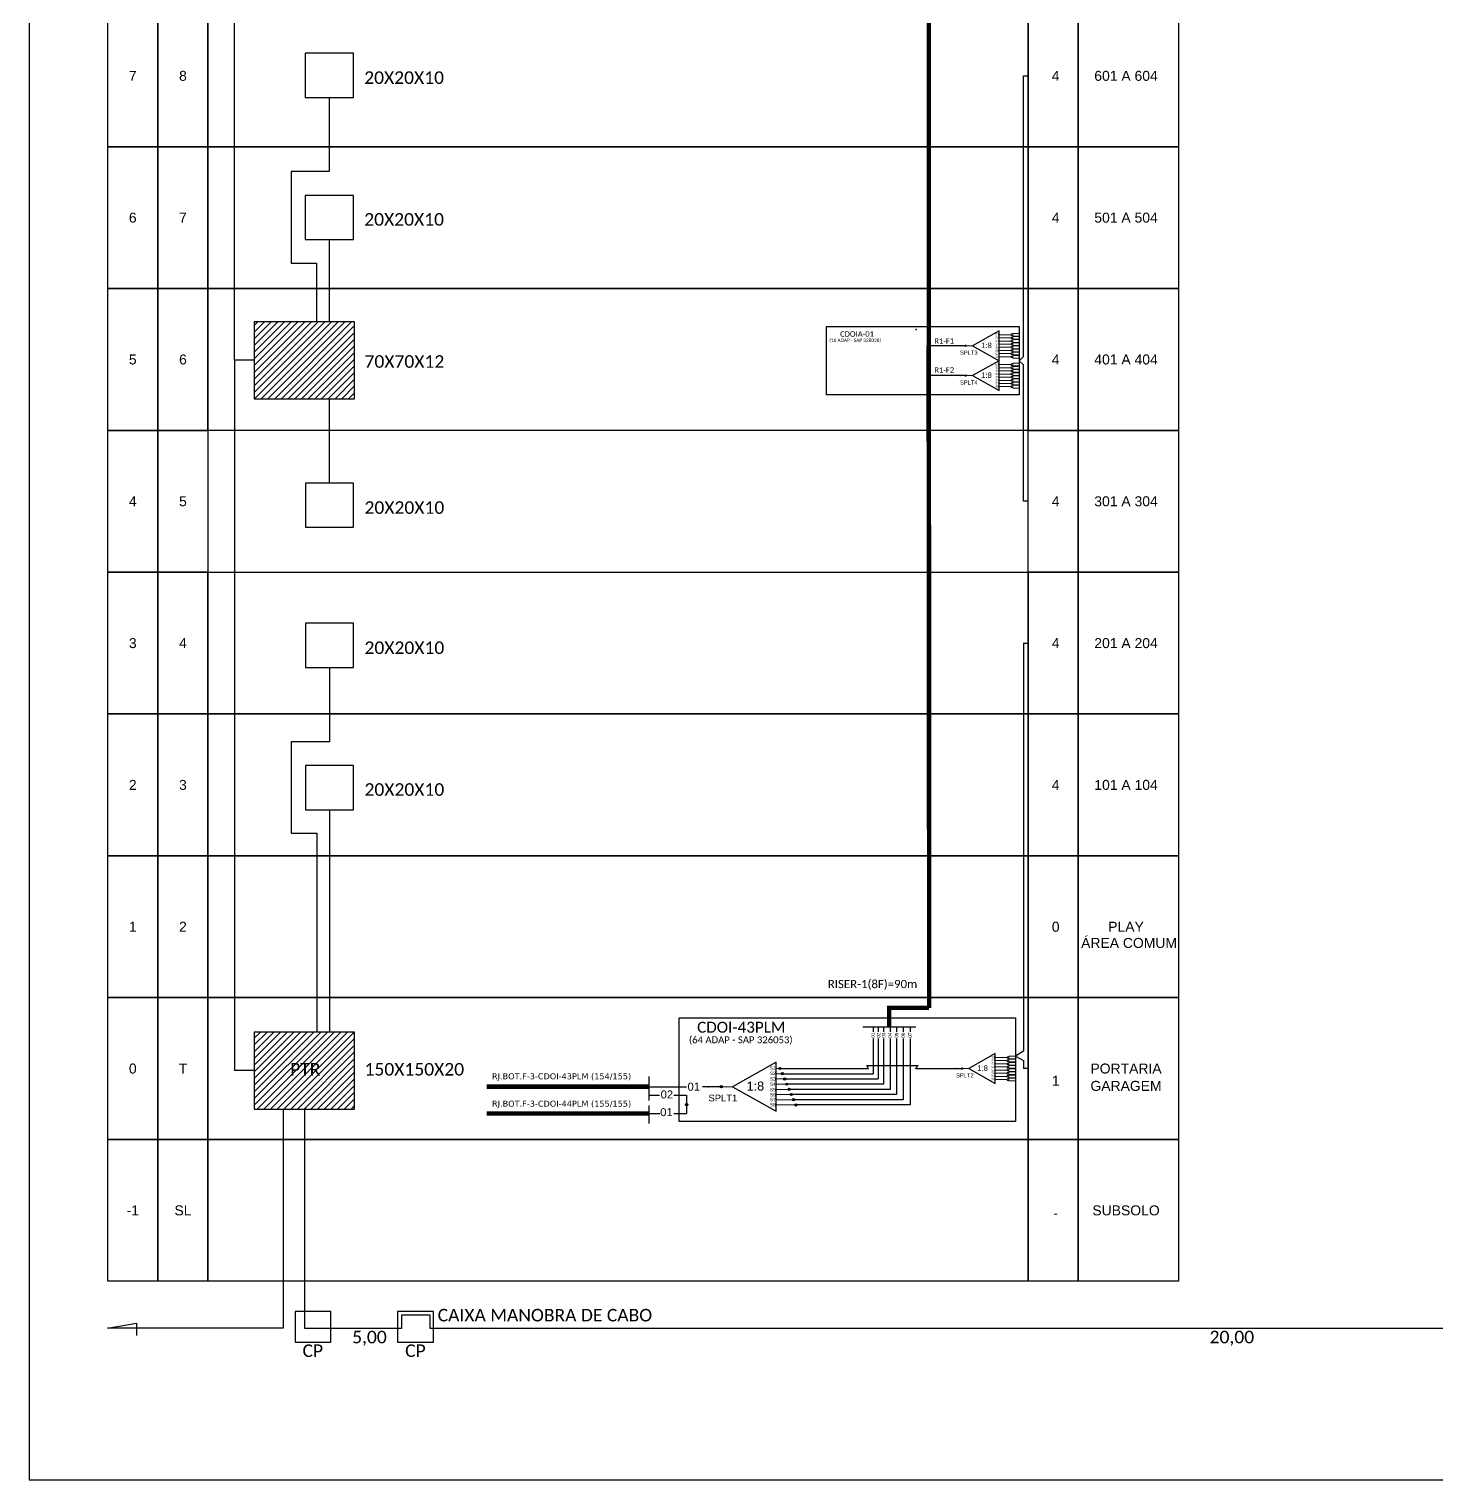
# Model space of a CAD drawing. Header units: inches. Extents: x 1895 to 3364, y -32 to 807.
# Drawn here: x 2770.3 to 3067.3, y -31.9 to 274.2 of the extents above; entities that cross this region are included whole.
import ezdxf
from ezdxf.enums import TextEntityAlignment as Align

# ---------------------------------------------------------------- set-up
doc = ezdxf.new("R2010")
doc.units = ezdxf.units.IN
doc.header["$MEASUREMENT"] = 0
doc.layers.add('CD a instalar', color=1, linetype='Continuous')
doc.styles.add('ARIAL', font='arial.ttf')
doc.styles.add('WMF-Calibri0', font='calibri.ttf')

# ---------------------------------------------------------------- blocks, each defined once
blk = doc.blocks.new('SPLT_1-8_DIV_DIR')
h = blk.add_hatch(color=3)
h.dxf.hatch_style = 1
edge = h.paths.add_edge_path()
edge.add_arc((12.77, 4.04), 0.242, 0, 360)
h = blk.add_hatch(color=3)
h.dxf.hatch_style = 1
edge = h.paths.add_edge_path()
edge.add_arc((13.27, 2.88), 0.242, 0, 360)
h = blk.add_hatch(color=3)
h.dxf.hatch_style = 1
edge = h.paths.add_edge_path()
edge.add_arc((13.77, 1.73), 0.242, 0, 360)
h = blk.add_hatch(color=3)
h.dxf.hatch_style = 1
edge = h.paths.add_edge_path()
edge.add_arc((14.27, 0.58), 0.242, 0, 360)
h = blk.add_hatch(color=3)
h.dxf.hatch_style = 1
edge = h.paths.add_edge_path()
edge.add_arc((14.77, -0.58), 0.242, 0, 360)
h = blk.add_hatch(color=3)
h.dxf.hatch_style = 1
edge = h.paths.add_edge_path()
edge.add_arc((15.27, -1.73), 0.242, 0, 360)
h = blk.add_hatch(color=3)
h.dxf.hatch_style = 1
edge = h.paths.add_edge_path()
edge.add_arc((15.77, -2.88), 0.242, 0, 360)
h = blk.add_hatch(color=3)
h.dxf.hatch_style = 1
edge = h.paths.add_edge_path()
edge.add_arc((16.27, -4.04), 0.242, 0, 360)
at = {"color": 1}
blk.add_lwpolyline([(11.89, 5.45), (2.22, 0), (11.89, -5.45), (11.89, 5.45)], dxfattribs=at)
at = {"color": 7, "lineweight": 0}
for points in [[(12.77, 4.04), (11.89, 4.04)], [(11.89, 2.88), (13.27, 2.88)], [(11.89, 1.73), (13.77, 1.73)], [(11.89, 0.58), (14.27, 0.58)], [(11.89, -0.58), (14.77, -0.58)], [(11.89, -1.73), (15.27, -1.73)], [(11.89, -2.88), (15.77, -2.88)], [(11.89, -4.04), (16.27, -4.04)]]:
    blk.add_lwpolyline(points, dxfattribs=at)
at = {"color": 1, "lineweight": 0}
blk.add_lwpolyline([(2.22, 0), (0, 0)], dxfattribs=at)
at = {"color": 3}
for centre in [(12.77, 4.04), (13.27, 2.88), (13.77, 1.73), (14.27, 0.58), (14.77, -0.58), (15.27, -1.73), (15.77, -2.88), (16.27, -4.04)]:
    blk.add_circle(centre, 0.242, dxfattribs=at)
at = {"color": 1, "style": 'ARIAL'}
for s, height, p in [('S1', 0.75, (10.52, 3.77)), ('S2', 0.75, (10.52, 2.58)), ('1:8', 2, (5.35, -0.85)), ('S3', 0.75, (10.52, 1.37)), ('S4', 0.75, (10.52, 0.19)), ('S5', 0.75, (10.52, -1.02)), ('S6', 0.75, (10.52, -2.14)), ('S7', 0.75, (10.52, -3.24)), ('S8', 0.75, (10.52, -4.36))]:
    blk.add_text(s, height=height, dxfattribs=at).set_placement(p)
blk = doc.blocks.new('SPLITTER_')
blk.add_point((0, 0))
at = {"style": 'ARIAL', "flags": 4}
blk.add_attdef('SPLT', (0, -3.26), '', height=1.5, dxfattribs=at)
blk = doc.blocks.new('SPLT_1-8_SC-APC')
at = {"color": 1}
blk.add_lwpolyline([(-7.37, -2.1), (-17.04, -7.55), (-7.37, -13), (-7.37, -2.1)], dxfattribs=at)
at = {"color": 3, "lineweight": 0}
for points in [[(-2.99, -3.51), (-7.37, -3.51)], [(-7.37, -4.66), (-2.99, -4.66)], [(-2.41, -3.02), (-2.41, -4)], [(-2.41, -3.02), (0, -3.02)], [(-2.41, -4), (0, -4)], [(-2.41, -4.17), (-2.41, -5.16)], [(-2.41, -4.17), (0, -4.17)], [(-2.41, -5.16), (0, -5.16)], [(-7.37, -5.82), (-2.99, -5.82)], [(-7.37, -6.97), (-2.99, -6.97)], [(-7.37, -8.12), (-2.99, -8.12)], [(-7.37, -9.28), (-2.99, -9.28)], [(-7.37, -10.43), (-2.99, -10.43)], [(-2.41, -5.32), (-2.41, -6.31)], [(-2.41, -5.32), (0, -5.32)], [(-2.41, -6.31), (0, -6.31)], [(-2.41, -6.48), (-2.41, -7.46)], [(-2.41, -6.48), (0, -6.48)], [(-2.41, -7.46), (0, -7.46)], [(-2.41, -7.63), (-2.41, -8.62)], [(-2.41, -7.63), (0, -7.63)], [(-2.41, -8.62), (0, -8.62)], [(-2.41, -8.78), (-2.41, -9.77)], [(-2.41, -8.78), (0, -8.78)], [(-2.41, -9.77), (0, -9.77)], [(-2.41, -9.94), (-2.41, -10.92)], [(-2.41, -9.94), (0, -9.94)], [(-7.37, -11.58), (-2.99, -11.58)], [(-2.41, -10.92), (0, -10.92)], [(-2.41, -11.09), (-2.41, -12.08)], [(-2.41, -11.09), (0, -11.09)], [(-2.41, -12.08), (0, -12.08)]]:
    blk.add_lwpolyline(points, dxfattribs=at)
for points in [[(-2.99, -3.22), (-2.41, -3.22), (-2.41, -3.8), (-2.99, -3.8)], [(-2.99, -4.38), (-2.41, -4.38), (-2.41, -4.95), (-2.99, -4.95)], [(-2.99, -5.53), (-2.41, -5.53), (-2.41, -6.1), (-2.99, -6.1)], [(-2.99, -6.68), (-2.41, -6.68), (-2.41, -7.26), (-2.99, -7.26)], [(-2.99, -7.84), (-2.41, -7.84), (-2.41, -8.41), (-2.99, -8.41)], [(-2.99, -8.99), (-2.41, -8.99), (-2.41, -9.56), (-2.99, -9.56)], [(-2.99, -10.14), (-2.41, -10.14), (-2.41, -10.72), (-2.99, -10.72)], [(-2.99, -11.3), (-2.41, -11.3), (-2.41, -11.87), (-2.99, -11.87)]]:
    blk.add_lwpolyline(points, close=True, dxfattribs=at)
at = {"color": 1, "lineweight": 0}
blk.add_lwpolyline([(-17.04, -7.55), (-19.26, -7.55)], dxfattribs=at)
at = {"color": 1, "style": 'ARIAL'}
for s, height, p in [('S1', 0.75, (-8.74, -3.78)), ('S2', 0.75, (-8.74, -4.97)), ('1:8', 2, (-13.91, -8.4)), ('S3', 0.75, (-8.74, -6.18)), ('S4', 0.75, (-8.74, -7.36)), ('S5', 0.75, (-8.74, -8.57)), ('S6', 0.75, (-8.74, -9.69)), ('S7', 0.75, (-8.74, -10.78)), ('S8', 0.75, (-8.74, -11.9))]:
    blk.add_text(s, height=height, dxfattribs=at).set_placement(p)
blk = doc.blocks.new('A$C415C251F')
at = {"color": 3}
blk.add_point((0, 0), dxfattribs=at)
blk = doc.blocks.new('LEG_CDOIA8_C-SPLT_DIR')
at = {"color": 3}
blk.add_blockref('A$C415C251F', (0, 0), dxfattribs=at)
at = {"color": 1, "style": 'WMF-Calibri0', "flags": 4}
blk.add_attdef('CDO', (-26.84, -2.61), '', height=2, dxfattribs=at)
blk.add_attdef('MODELO', text='', height=1.5, dxfattribs=at).set_placement((-22.23, -4.54), align=Align.CENTER)
at = {"style": 'ARIAL', "flags": 4}
blk.add_attdef('SPLITAGEM', text='', height=1.5, dxfattribs=at).set_placement((-18.36, -12.59), align=Align.CENTER)

msp = doc.modelspace()

# ---------------------------------------------------------------- hatches: boundary and pattern name
h = msp.add_hatch()
h.set_pattern_fill('ANSI31', color=1, scale=8, style=0)
h.set_pattern_definition([(45, (-126.6687, -69.7876), (-0.70710678, 0.70710678), [])])
h.paths.add_polyline_path([(2817.76, 212.44), (2817.76, 196.21), (2838.93, 196.21), (2838.93, 212.44)])
h = msp.add_hatch(color=3)
h.dxf.hatch_style = 1
edge = h.paths.add_edge_path()
edge.add_arc((2967.88, 207.39), 0.148, 0, 360)
h = msp.add_hatch(color=3)
h.dxf.hatch_style = 1
edge = h.paths.add_edge_path()
edge.add_arc((2967.88, 207.39), 0.148, 0, 360)
h = msp.add_hatch(color=3)
h.dxf.hatch_style = 1
edge = h.paths.add_edge_path()
edge.add_arc((2967.88, 201.09), 0.148, 0, 360)
h = msp.add_hatch(color=3)
h.dxf.hatch_style = 1
edge = h.paths.add_edge_path()
edge.add_arc((2967.88, 201.09), 0.148, 0, 360)
h = msp.add_hatch()
h.set_pattern_fill('ANSI31', color=1, scale=8, style=0)
h.set_pattern_definition([(45, (-126.6687, 49.9123), (-0.70710678, 0.70710678), [])])
h.paths.add_polyline_path([(2817.76, 62.57), (2817.76, 46.34), (2838.93, 46.34), (2838.93, 62.57)])
h.paths.add_polyline_path([(2824.68, 52.73), (2832.46, 52.73), (2832.46, 56.7), (2824.68, 56.7)], flags=24)
h = msp.add_hatch(color=3)
h.dxf.hatch_style = 1
edge = h.paths.add_edge_path()
edge.add_arc((2967.06, 54.88), 0.148, 0, 360)
h = msp.add_hatch(color=3)
h.dxf.hatch_style = 1
edge = h.paths.add_edge_path()
edge.add_arc((2967.06, 54.88), 0.148, 0, 360)
h = msp.add_hatch(color=3)
h.dxf.hatch_style = 1
edge = h.paths.add_edge_path()
edge.add_arc((2916.3, 51.04), 0.244, 0, 360)
h = msp.add_hatch(color=3)
h.dxf.hatch_style = 1
edge = h.paths.add_edge_path()
edge.add_arc((2908.99, 47.25), 0.244, 0, 360)

# ---------------------------------------------------------------- linework, layer by layer
at = {"color": 1}
for p, q in [((2900.99, 53.18), (2900.99, 48.11)), ((2900.99, 47.1), (2900.99, 43.26))]:
    msp.add_line(p, q, dxfattribs=at)
msp.add_lwpolyline([(2770.27, 806.63), (2770.27, -31.94), (3364.27, -31.94), (3364.27, 806.63), (2770.27, 806.63)])
at = {"color": 5, "const_width": 0.914}
for points in [[(2960.03, 446.79), (2960.15, 67.66)], [(2960.15, 67.66), (2960.03, 207.39)], [(2951.74, 63.67), (2951.74, 67.66), (2960.15, 67.66)]]:
    msp.add_lwpolyline(points, dxfattribs=at)
at = {"color": 3}
for points in [[(2813.62, 204.32), (2813.62, 324.02)], [(2980.06, 174.58), (2980.06, 203.37), (2979.16, 204.24), (2980.06, 205.11), (2980.06, 205.11), (2980.06, 264.35), (2981.01, 264.35)], [(2833.59, 259.81), (2833.59, 244.15), (2825.55, 244.15), (2825.55, 224.83), (2830.89, 224.83), (2830.89, 212.44)], [(2833.59, 229.78), (2833.59, 212.44)], [(2817.76, 204.32), (2813.62, 204.32), (2813.62, 54.46)], [(2833.65, 178.42), (2833.65, 196.21)], [(2981.01, 174.58), (2980.06, 174.58)], [(2980.06, 144.65), (2980.06, 58.54)], [(2980.06, 144.65), (2981.01, 144.65)], [(2833.65, 139.51), (2833.65, 123.85), (2825.6, 123.85), (2825.6, 104.53), (2830.95, 104.53), (2830.95, 62.57)], [(2833.65, 109.48), (2833.65, 62.57)], [(2980.06, 58.54), (2978.33, 57.5), (2980.06, 56.54)], [(2947.36, 54.88), (2946.99, 55.49), (2957.81, 55.49), (2957.29, 54.88)], [(2980.06, 56.54), (2980.06, 54.88)], [(2817.76, 54.46), (2813.62, 54.46)], [(2928.7, 54.88), (2947.36, 54.88)], [(2957.29, 54.88), (2967.06, 54.88)], [(2981.01, 54.88), (2980.06, 54.88)], [(2900.99, 51.04), (2908.96, 51.04)], [(2916.06, 51.04), (2912.37, 51.04)], [(2828.35, 46.34), (2828.35, 0.12), (2848.9, 0.12)], [(2908.99, 47.25), (2908.99, 45.38)], [(2900.99, 45.38), (2903.33, 45.38)], [(2906.29, 45.38), (2908.99, 45.38)], [(2848.9, 0.12), (2848.9, 2.94), (2854.82, 2.94), (2854.82, 0.12)], [(2854.82, 0.12), (3176.53, 0.12)]]:
    msp.add_lwpolyline(points, dxfattribs=at)
at = {"color": 0}
for points in [[(2786.87, 279.31), (2797.45, 279.31), (2797.45, 249.39), (2786.87, 249.39)], [(2797.45, 279.31), (2808.02, 279.31), (2808.02, 249.39), (2797.45, 249.39)], [(2808.02, 279.31), (2981.01, 279.31), (2981.01, 249.39), (2808.02, 249.39)], [(2981.01, 279.31), (2991.59, 279.31), (2991.59, 249.39), (2981.01, 249.39)], [(2991.59, 279.31), (3012.74, 279.31), (3012.74, 249.39), (2991.59, 249.39)], [(2786.87, 249.39), (2797.45, 249.39), (2797.45, 219.46), (2786.87, 219.46)], [(2797.45, 249.39), (2808.02, 249.39), (2808.02, 219.46), (2797.45, 219.46)], [(2808.02, 249.39), (2981.01, 249.39), (2981.01, 219.46), (2808.02, 219.46)], [(2981.01, 249.39), (2991.59, 249.39), (2991.59, 219.46), (2981.01, 219.46)], [(2991.59, 249.39), (3012.74, 249.39), (3012.74, 219.46), (2991.59, 219.46)], [(2786.87, 219.46), (2797.45, 219.46), (2797.45, 189.54), (2786.87, 189.54)], [(2797.45, 219.46), (2808.02, 219.46), (2808.02, 189.54), (2797.45, 189.54)], [(2808.02, 219.46), (2981.01, 219.46), (2981.01, 189.54), (2808.02, 189.54)], [(2981.01, 219.46), (2991.59, 219.46), (2991.59, 189.54), (2981.01, 189.54)], [(2991.59, 219.46), (3012.74, 219.46), (3012.74, 189.54), (2991.59, 189.54)], [(2786.87, 189.54), (2797.45, 189.54), (2797.45, 159.61), (2786.87, 159.61)], [(2797.45, 189.54), (2808.02, 189.54), (2808.02, 159.61), (2797.45, 159.61)], [(2981.01, 189.54), (2991.59, 189.54), (2991.59, 159.61), (2981.01, 159.61)], [(2991.59, 189.54), (3012.74, 189.54), (3012.74, 159.61), (2991.59, 159.61)], [(2786.87, 159.61), (2797.45, 159.61), (2797.45, 129.69), (2786.87, 129.69)], [(2797.45, 159.61), (2808.02, 159.61), (2808.02, 129.69), (2797.45, 129.69)], [(2808.02, 159.61), (2981.01, 159.61), (2981.01, 129.69), (2808.02, 129.69)], [(2981.01, 159.61), (2991.59, 159.61), (2991.59, 129.69), (2981.01, 129.69)], [(2991.59, 159.61), (3012.74, 159.61), (3012.74, 129.69), (2991.59, 129.69)], [(2786.87, 129.69), (2797.45, 129.69), (2797.45, 99.76), (2786.87, 99.76)], [(2797.45, 129.69), (2808.02, 129.69), (2808.02, 99.76), (2797.45, 99.76)], [(2808.02, 129.69), (2981.01, 129.69), (2981.01, 99.76), (2808.02, 99.76)], [(2981.01, 129.69), (2991.59, 129.69), (2991.59, 99.76), (2981.01, 99.76)], [(2991.59, 129.69), (3012.74, 129.69), (3012.74, 99.76), (2991.59, 99.76)], [(2786.87, 99.76), (2797.45, 99.76), (2797.45, 69.84), (2786.87, 69.84)], [(2797.45, 99.76), (2808.02, 99.76), (2808.02, 69.84), (2797.45, 69.84)], [(2808.02, 99.76), (2981.01, 99.76), (2981.01, 69.84), (2808.02, 69.84)], [(2981.01, 99.76), (2991.59, 99.76), (2991.59, 69.84), (2981.01, 69.84)], [(2991.59, 99.76), (3012.74, 99.76), (3012.74, 69.84), (2991.59, 69.84)], [(2786.87, 69.84), (2797.45, 69.84), (2797.45, 39.91), (2786.87, 39.91)], [(2797.45, 69.84), (2808.02, 69.84), (2808.02, 39.91), (2797.45, 39.91)], [(2808.02, 69.84), (2981.01, 69.84), (2981.01, 39.91), (2808.02, 39.91)], [(2981.01, 69.84), (2991.59, 69.84), (2991.59, 39.91), (2981.01, 39.91)], [(2991.59, 69.84), (3012.74, 69.84), (3012.74, 39.91), (2991.59, 39.91)], [(2786.87, 39.91), (2797.45, 39.91), (2797.45, 9.99), (2786.87, 9.99)], [(2797.45, 39.91), (2808.02, 39.91), (2808.02, 9.99), (2797.45, 9.99)], [(2808.02, 39.91), (2981.01, 39.91), (2981.01, 9.99), (2808.02, 9.99)], [(2981.01, 39.91), (2991.59, 39.91), (2991.59, 9.99), (2981.01, 9.99)], [(2991.59, 39.91), (3012.74, 39.91), (3012.74, 9.99), (2991.59, 9.99)]]:
    msp.add_lwpolyline(points, close=True, dxfattribs=at)
for points in [[(2838.69, 269.14), (2828.5, 269.14), (2828.5, 259.81), (2838.69, 259.81)], [(2838.69, 239.11), (2828.5, 239.11), (2828.5, 229.78), (2838.69, 229.78)], [(2838.93, 212.44), (2817.76, 212.44), (2817.76, 196.21), (2838.93, 196.21)], [(2838.75, 178.42), (2828.56, 178.42), (2828.56, 169.09), (2838.75, 169.09)], [(2838.75, 148.84), (2828.56, 148.84), (2828.56, 139.51), (2838.75, 139.51)], [(2838.75, 118.81), (2828.56, 118.81), (2828.56, 109.48), (2838.75, 109.48)], [(2833.97, 3.62), (2826.38, 3.62), (2826.38, -2.86), (2833.97, -2.86)], [(2855.61, 3.62), (2848.02, 3.62), (2848.02, -2.86), (2855.61, -2.86)]]:
    msp.add_lwpolyline(points, close=True)
at = {"color": 1}
for points in [[(2938.5, 211.44), (2979.16, 211.44), (2979.16, 197.04), (2938.5, 197.04)], [(2907.4, 65.56), (2978.34, 65.56), (2978.34, 43.72), (2907.4, 43.72)], [(2838.93, 62.57), (2817.76, 62.57), (2817.76, 46.34), (2838.93, 46.34)]]:
    msp.add_lwpolyline(points, close=True, dxfattribs=at)
at = {"color": 5}
for points in [[(2967.73, 207.39), (2960.03, 207.39)], [(2967.73, 207.39), (2967.88, 207.39)], [(2967.73, 201.09), (2960.03, 201.09)], [(2946.16, 63.67), (2957.32, 63.67)], [(2948.32, 63.67), (2948.32, 62.63)], [(2949.42, 63.67), (2949.42, 62.63)], [(2950.53, 63.67), (2950.53, 62.6)], [(2951.91, 63.67), (2951.91, 62.6)], [(2953.29, 63.67), (2953.29, 62.6)], [(2954.68, 63.67), (2954.68, 62.6)], [(2956.18, 63.67), (2956.18, 62.6)], [(2950.53, 61.21), (2950.53, 51.59), (2930.13, 51.59)], [(2951.91, 61.21), (2951.91, 50.49), (2930.6, 50.49)], [(2953.29, 61.21), (2953.29, 49.4), (2931.08, 49.4)], [(2954.68, 61.21), (2954.68, 48.3), (2931.56, 48.3)], [(2956.18, 61.21), (2956.18, 47.2), (2932.03, 47.2)], [(2948.32, 61.21), (2948.32, 53.79)], [(2949.42, 61.21), (2949.42, 52.69)], [(2929.18, 53.79), (2948.32, 53.79)], [(2929.65, 52.69), (2949.42, 52.69)], [(2966.91, 54.88), (2967.06, 54.88)]]:
    msp.add_lwpolyline(points, dxfattribs=at)
at = {"color": 1, "const_width": 0.952}
for points in [[(2900.99, 51.04), (2866.84, 51.04), (2866.84, 51.04), (2866.84, 51.04)], [(2900.99, 45.38), (2866.84, 45.38), (2866.84, 45.38), (2866.84, 45.38)]]:
    msp.add_lwpolyline(points, dxfattribs=at)
at = {"color": 2}
for points in [[(2900.99, 49.26), (2903.26, 49.26)], [(2906.27, 49.26), (2908.99, 49.26), (2908.99, 47.25)]]:
    msp.add_lwpolyline(points, dxfattribs=at)
at = {"color": 0}
msp.add_lwpolyline([(2823.91, 46.34), (2823.91, 0.12), (2786.82, 0.12), (2792.92, 1.14), (2792.92, -1.45)], dxfattribs=at)
at = {"color": 3}
for centre, radius in [((2967.88, 207.39), 0.148), ((2967.88, 207.39), 0.148), ((2967.88, 201.09), 0.148), ((2967.88, 201.09), 0.148), ((2967.06, 54.88), 0.148), ((2967.06, 54.88), 0.148), ((2916.3, 51.04), 0.244), ((2908.99, 47.25), 0.244)]:
    msp.add_circle(centre, radius, dxfattribs=at)

# ---------------------------------------------------------------- block references
at = {"color": 1}
ref = msp.add_blockref('LEG_CDOIA8_C-SPLT_DIR', (2957.39, 210.81), dxfattribs=dict(at, xscale=0.5775999999998022, yscale=0.5775999999998022, zscale=0.5775999999994746))
ref.add_attrib('CDO', 'CDOIA-01', (2941.37, 209.3), dxfattribs={"color": 1, "height": 1.155, "style": 'WMF-Calibri0'})
ref.add_attrib('MODELO', '(16 ADAP - SAP 328028)', dxfattribs={"color": 1, "height": 0.722, "style": 'WMF-Calibri0'}).set_placement((2944.55, 208.19), align=Align.CENTER)
at = {"color": 3, "xscale": 0.5775999999998022, "yscale": 0.5775999999998022, "zscale": 0.5775999999994746}
for p in [(2979.16, 211.75), (2979.16, 205.45), (2978.33, 59.24)]:
    msp.add_blockref('SPLT_1-8_SC-APC', p, dxfattribs=at)
ref = msp.add_blockref('SPLITTER_', (2966.66, 207.39), dxfattribs=dict(xscale=0.5775999999998022, yscale=0.5775999999998022, zscale=0.5775999999994746))
ref.add_attrib('SPLT', 'SPLT3', (2966.66, 205.5), dxfattribs={"height": 0.866, "style": 'ARIAL'})
ref = msp.add_blockref('SPLITTER_', (2966.66, 201.09), dxfattribs=dict(xscale=0.5775999999998022, yscale=0.5775999999998022, zscale=0.5775999999994746))
ref.add_attrib('SPLT', 'SPLT4', (2966.66, 199.21), dxfattribs={"height": 0.866, "style": 'ARIAL'})
at = {"xscale": 0.9519164788376657, "yscale": 0.9519164788369378, "zscale": 0.9519164788370864}
msp.add_blockref('SPLT_1-8_DIV_DIR', (2916.55, 51.04), dxfattribs=at)
ref = msp.add_blockref('SPLITTER_', (2965.83, 54.88), dxfattribs=dict(xscale=0.5775999999998022, yscale=0.5775999999998022, zscale=0.5775999999994746))
ref.add_attrib('SPLT', 'SPLT2', (2965.83, 53), dxfattribs={"height": 0.866, "style": 'ARIAL'})
ref = msp.add_blockref('SPLITTER_', (2913.59, 51.04), dxfattribs=dict(xscale=0.9519164788376657, yscale=0.9519164788369378, zscale=0.9519164788370864))
ref.add_attrib('SPLT', 'SPLT1', (2913.59, 47.94), dxfattribs={"height": 1.428, "style": 'ARIAL'})

# ---------------------------------------------------------------- texts
at = {"color": 0, "style": 'ARIAL'}
for s, height, p in [('7', 2.1, (2792.16, 264.35)), ('8', 2.1, (2802.74, 264.35)), ('4', 2.1, (2986.84, 264.35)), ('601 A 604', 2.102, (3001.68, 264.35)), ('6', 2.1, (2792.16, 234.43)), ('7', 2.1, (2802.74, 234.43)), ('4', 2.1, (2986.84, 234.43)), ('501 A 504', 2.102, (3001.68, 234.43)), ('5', 2.1, (2792.16, 204.5)), ('6', 2.1, (2802.74, 204.5)), ('4', 2.1, (2986.84, 204.5)), ('401 A 404', 2.102, (3001.68, 204.5)), ('4', 2.1, (2792.16, 174.58)), ('5', 2.1, (2802.74, 174.58)), ('4', 2.1, (2986.84, 174.58)), ('301 A 304', 2.102, (3001.68, 174.58)), ('3', 2.1, (2792.16, 144.65)), ('4', 2.1, (2802.74, 144.65)), ('4', 2.1, (2986.84, 144.65)), ('201 A 204', 2.102, (3001.68, 144.65)), ('2', 2.1, (2792.16, 114.73)), ('3', 2.1, (2802.74, 114.73)), ('4', 2.1, (2986.84, 114.73)), ('101 A 104', 2.102, (3001.68, 114.73)), ('1', 2.1, (2792.16, 84.8)), ('2', 2.1, (2802.74, 84.8)), ('0', 2.1, (2986.84, 84.8)), ('PLAY', 2.102, (3001.68, 84.8)), ('ÁREA COMUM', 2.102, (3002.32, 81.38)), ('0', 2.1, (2792.16, 54.88)), ('T', 2.1, (2802.74, 54.88)), ('PORTARIA', 2.102, (3001.68, 54.88)), ('1', 2.1, (2986.84, 52.29)), ('GARAGEM', 2.102, (3001.68, 51.22)), ('-1', 2.102, (2792.16, 24.95)), ('SL', 2.102, (2802.74, 24.95)), ('SUBSOLO', 2.102, (3001.68, 24.95)), ('-', 2.1, (2986.84, 24.39))]:
    msp.add_text(s, height=height, dxfattribs=at).set_placement(p, align=Align.MIDDLE_CENTER)
at = {"color": 0, "style": 'WMF-Calibri0'}
for s, height, p in [('20X20X10', 2.647, (2840.98, 262.65)), ('20X20X10', 2.647, (2840.98, 232.73)), ('70X70X12', 2.647, (2841.04, 202.75)), ('20X20X10', 2.647, (2841.04, 171.93)), ('20X20X10', 2.647, (2841.04, 142.35)), ('20X20X10', 2.647, (2841.04, 112.43)), ('PTR', 2.647, (2825.35, 53.4)), ('150X150X20', 2.647, (2841.04, 53.4)), ('CAIXA MANOBRA DE CABO', 2.6469, (2856.48, 1.52)), ('5,00', 2.647, (2838.43, -3.1)), ('20,00', 2.647, (3019.31, -3.1)), ('CP', 2.647, (2827.97, -5.98)), ('CP', 2.647, (2849.61, -5.98))]:
    msp.add_text(s, height=height, dxfattribs=at).set_placement(p)
at = {"color": 5, "style": 'WMF-Calibri0'}
for s, height, p in [('R1-F1', 1.155, (2961.23, 207.83)), ('R1-F2', 1.155, (2961.23, 201.71)), ('RISER-1(8F)=90m', 1.7355, (2938.77, 71.84))]:
    msp.add_text(s, height=height, dxfattribs=at).set_placement(p)
at = {"color": 1, "style": 'WMF-Calibri0'}
msp.add_text('CDOI-43PLM', height=2.31, dxfattribs=at).set_placement((2911.21, 62.44))
msp.add_text('(64 ADAP - SAP 326053)', height=1.444, dxfattribs=at).set_placement((2920.41, 60.22), align=Align.CENTER)
at = {"style": 'ARIAL'}
for s, p in [('01', (2948.31, 61.91)), ('02', (2949.48, 61.91)), ('03', (2950.54, 61.91)), ('04', (2951.86, 61.91)), ('05', (2953.27, 61.91)), ('06', (2954.66, 61.91)), ('07', (2956.15, 61.91))]:
    msp.add_text(s, height=0.716, rotation=90, dxfattribs=at).set_placement(p, align=Align.MIDDLE_CENTER)
at = {"char_height": 1.689, "width": 9.8643, "attachment_point": 2, "style": 'ARIAL'}
for s, insert in [('02', (2904.82, 50.25)), ('01', (2910.5, 51.9)), ('01', (2904.73, 46.52))]:
    msp.add_mtext(s, dxfattribs=dict(at, insert=insert))
at = {"layer": 'CD a instalar', "color": 1, "linetype": 'Continuous', "char_height": 1.2523, "width": 55.7159, "attachment_point": 1}
for s, insert in [('{\\fVerdana|b0|i0|c0|p34;\\PRJ.BOT.F-3-CDOI-43PLM (154/155)}', (2867.92, 55.95)), ('{\\fVerdana|b0|i0|c0|p34;RJ.BOT.F-3-CDOI-44PLM (155/155)}', (2867.92, 48.09))]:
    msp.add_mtext(s, dxfattribs=dict(at, insert=insert))

doc.saveas('drawing.dxf')
